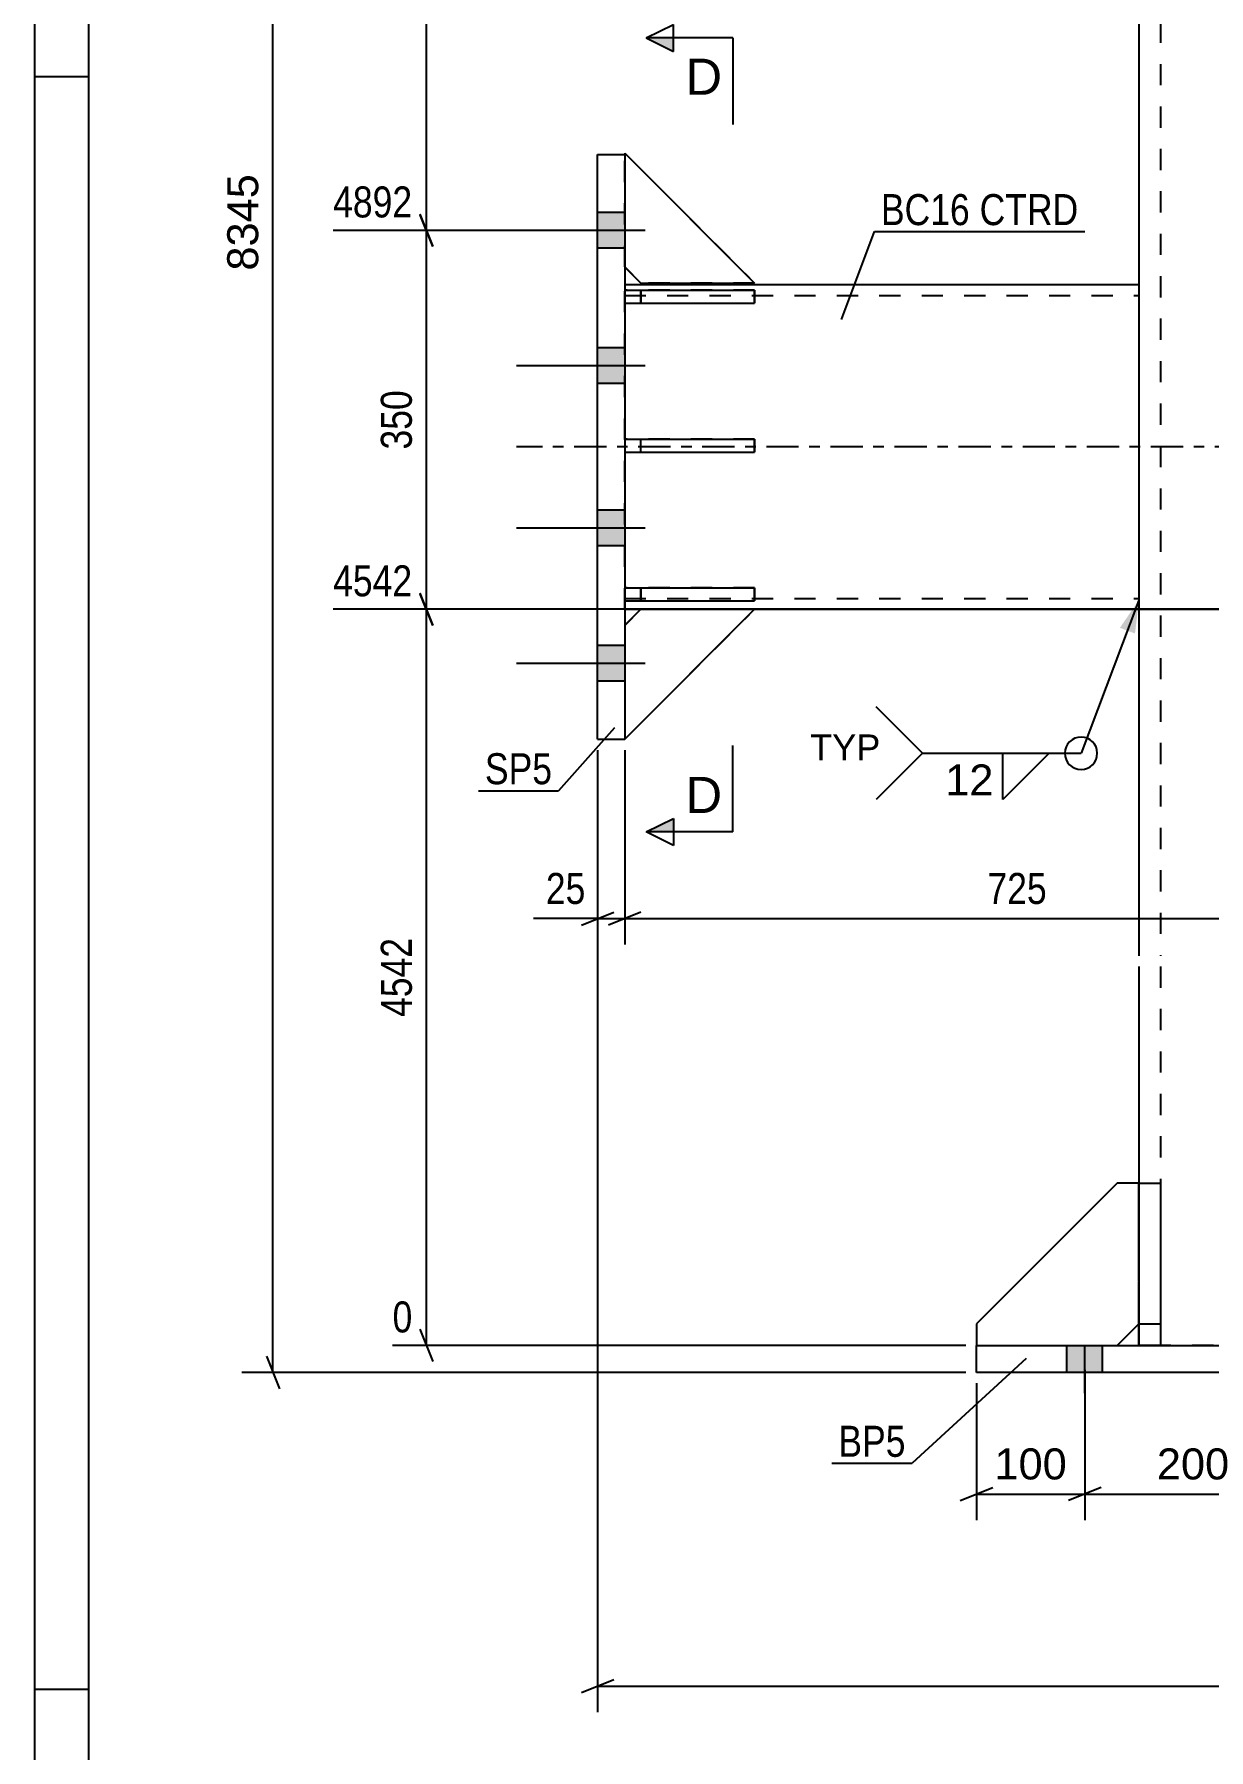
# Model space of a CAD drawing. Header units: millimetres. Extents: x -127 to 467, y -181 to 239.
# Drawn here: x -127 to -18.6, y -37.3 to 121.1 of the extents above; entities that cross this region are included whole.
import ezdxf

# ---------------------------------------------------------------- set-up
doc = ezdxf.new("R2010")
doc.units = ezdxf.units.MM
doc.linetypes.add('DXK_LINE_DOT2', pattern=[3.9198, 1.9599, -1.9599])
doc.linetypes.add('DXK_LINE_DOT3', pattern=[5.9187, 2.979, -0.9799, 0.9799, -0.9799])
doc.styles.add('Arial', font='ARIAL.TTF', dxfattribs={"height": 0.2})
doc.styles.add('Arial Narrow', font='ARIALN.TTF', dxfattribs={"height": 0.2})

# ---------------------------------------------------------------- blocks, each defined once
blk = doc.blocks.new('Unknown-284858765-1134')
at = {"color": 5, "linetype": 'Continuous'}
for p, q in [((-127.03, 239.2), (-127.03, -180.8)), ((-122.03, 234.2), (-122.03, -175.8)), ((-122.03, 117.2), (-127.03, 117.2)), ((-122.03, -31.8), (-127.03, -31.8))]:
    blk.add_line(p, q, dxfattribs=at)
blk = doc.blocks.new('Bolt-284858765-1905 - 1890')
at = {"linetype": 'Continuous'}
for points in [[(-75, 104.65), (-75, 101.35), (-72.5, 101.35), (-72.5, 104.65)], [(-75, 104.65), (-75, 101.35), (-72.5, 101.35), (-72.5, 104.65)], [(-75, 104.65), (-75, 101.35), (-72.5, 101.35), (-72.5, 104.65)], [(-75, 92.15), (-75, 88.85), (-72.5, 88.85), (-72.5, 92.15)], [(-75, 92.15), (-75, 88.85), (-72.5, 88.85), (-72.5, 92.15)], [(-75, 77.15), (-75, 73.85), (-72.5, 73.85), (-72.5, 77.15)], [(-75, 77.15), (-75, 73.85), (-72.5, 73.85), (-72.5, 77.15)], [(-75, 64.65), (-75, 61.35), (-72.5, 61.35), (-72.5, 64.65)], [(-75, 64.65), (-75, 61.35), (-72.5, 61.35), (-72.5, 64.65)], [(-75, 64.65), (-75, 61.35), (-72.5, 61.35), (-72.5, 64.65)]]:
    blk.add_hatch(color=1, dxfattribs=at).paths.add_polyline_path(points)
at = {"color": 1, "linetype": 'Continuous'}
for p, q in [((-72.5, 104.65), (-75, 104.65)), ((-72.5, 104.65), (-75, 104.65)), ((-72.5, 104.65), (-75, 104.65)), ((-70.6, 103), (-82.5, 103)), ((-70.6, 103), (-82.5, 103)), ((-70.6, 103), (-82.5, 103)), ((-72.5, 101.35), (-75, 101.35)), ((-72.5, 101.35), (-75, 101.35)), ((-72.5, 101.35), (-75, 101.35)), ((-72.5, 92.15), (-75, 92.15)), ((-72.5, 92.15), (-75, 92.15)), ((-70.6, 90.5), (-82.5, 90.5)), ((-70.6, 90.5), (-82.5, 90.5)), ((-72.5, 88.85), (-75, 88.85)), ((-72.5, 88.85), (-75, 88.85)), ((-72.5, 77.15), (-75, 77.15)), ((-72.5, 77.15), (-75, 77.15)), ((-70.6, 75.5), (-82.5, 75.5)), ((-70.6, 75.5), (-82.5, 75.5)), ((-72.5, 73.85), (-75, 73.85)), ((-72.5, 73.85), (-75, 73.85)), ((-72.5, 64.65), (-75, 64.65)), ((-72.5, 64.65), (-75, 64.65)), ((-72.5, 64.65), (-75, 64.65)), ((-70.6, 63), (-82.5, 63)), ((-70.6, 63), (-82.5, 63)), ((-70.6, 63), (-82.5, 63)), ((-72.5, 61.35), (-75, 61.35)), ((-72.5, 61.35), (-75, 61.35)), ((-72.5, 61.35), (-75, 61.35))]:
    blk.add_line(p, q, dxfattribs=at)
blk = doc.blocks.new('Part-284858765-1894 - 1890')
at = {"color": 2, "linetype": 'Continuous'}
for p, q in [((-27, 15), (-40, 2)), ((-25, 15), (-27, 15)), ((-40, 2), (-40, 0)), ((-27, 0), (-25, 2))]:
    blk.add_line(p, q, dxfattribs=at)
at = {"color": 7, "linetype": 'DXK_LINE_DOT2'}
for p, q in [((-25, 15), (-25, 2)), ((-40, 0), (-27, 0))]:
    blk.add_line(p, q, dxfattribs=at)
blk = doc.blocks.new('Part-284858765-1899 - 1890')
at = {"color": 2, "linetype": 'Continuous'}
for p, q in [((-40, -2.5), (-40, 0)), ((-40, 0), (40, 0)), ((40, 0), (40, -2.5)), ((40, -2.5), (-40, -2.5))]:
    blk.add_line(p, q, dxfattribs=at)
blk = doc.blocks.new('Part-284858765-1904 - 1890')
at = {"color": 2, "linetype": 'Continuous'}
for p, q in [((-25, 130.13), (-25, 36)), ((-25, 35), (-25, 15))]:
    blk.add_line(p, q, dxfattribs=at)
at = {"color": 7, "linetype": 'DXK_LINE_DOT2'}
for p, q in [((-23, 130.13), (-23, 36)), ((-23, 35), (-23, 0)), ((-25, 15), (-25, 0)), ((25, 0), (-25, 0))]:
    blk.add_line(p, q, dxfattribs=at)
blk = doc.blocks.new('Bolt-284858765-1911 - 1890')
at = {"linetype": 'Continuous'}
for points in [[(-28.35, 0), (-31.65, 0), (-31.65, -2.5), (-28.35, -2.5)], [(-28.35, 0), (-31.65, 0), (-31.65, -2.5), (-28.35, -2.5)], [(-28.35, 0), (-31.65, 0), (-31.65, -2.5), (-28.35, -2.5)], [(-28.35, 0), (-31.65, 0), (-31.65, -2.5), (-28.35, -2.5)], [(-8.35, 0), (-11.65, 0), (-11.65, -2.5), (-8.35, -2.5)], [(-8.35, 0), (-11.65, 0), (-11.65, -2.5), (-8.35, -2.5)], [(11.65, 0), (8.35, 0), (8.35, -2.5), (11.65, -2.5)], [(11.65, 0), (8.35, 0), (8.35, -2.5), (11.65, -2.5)], [(31.65, 0), (28.35, 0), (28.35, -2.5), (31.65, -2.5)], [(31.65, 0), (28.35, 0), (28.35, -2.5), (31.65, -2.5)], [(31.65, 0), (28.35, 0), (28.35, -2.5), (31.65, -2.5)], [(31.65, 0), (28.35, 0), (28.35, -2.5), (31.65, -2.5)]]:
    blk.add_hatch(color=1, dxfattribs=at).paths.add_polyline_path(points)
at = {"color": 1, "linetype": 'Continuous'}
for p, q in [((-31.65, -2.5), (-31.65, 0)), ((-31.65, -2.5), (-31.65, 0)), ((-31.65, -2.5), (-31.65, 0)), ((-31.65, -2.5), (-31.65, 0)), ((-30, -4.4), (-30, 0)), ((-30, -4.4), (-30, 0)), ((-30, -4.4), (-30, 0)), ((-30, -4.4), (-30, 0)), ((-28.35, -2.5), (-28.35, 0)), ((-28.35, -2.5), (-28.35, 0)), ((-28.35, -2.5), (-28.35, 0)), ((-28.35, -2.5), (-28.35, 0)), ((-11.65, -2.5), (-11.65, 0)), ((-11.65, -2.5), (-11.65, 0)), ((-10, -4.4), (-10, 0)), ((-10, -4.4), (-10, 0)), ((-8.35, -2.5), (-8.35, 0)), ((-8.35, -2.5), (-8.35, 0)), ((8.35, -2.5), (8.35, 0)), ((8.35, -2.5), (8.35, 0)), ((10, -4.4), (10, 0)), ((10, -4.4), (10, 0)), ((11.65, -2.5), (11.65, 0)), ((11.65, -2.5), (11.65, 0)), ((28.35, -2.5), (28.35, 0)), ((28.35, -2.5), (28.35, 0)), ((28.35, -2.5), (28.35, 0)), ((28.35, -2.5), (28.35, 0)), ((30, -4.4), (30, 0)), ((30, -4.4), (30, 0)), ((30, -4.4), (30, 0)), ((30, -4.4), (30, 0)), ((31.65, -2.5), (31.65, 0)), ((31.65, -2.5), (31.65, 0)), ((31.65, -2.5), (31.65, 0)), ((31.65, -2.5), (31.65, 0))]:
    blk.add_line(p, q, dxfattribs=at)
blk = doc.blocks.new('Part-284858765-1923 - 1890')
at = {"color": 7, "linetype": 'DXK_LINE_DOT2'}
for p, q in [((-27, 15), (-40, 2)), ((-25, 15), (-27, 15)), ((-25, 2), (-25, 15)), ((-40, 2), (-40, 0)), ((-27, 0), (-25, 2)), ((-40, 0), (-27, 0))]:
    blk.add_line(p, q, dxfattribs=at)
blk = doc.blocks.new('Part-284858765-1926 - 1890')
at = {"color": 2, "linetype": 'Continuous'}
for p, q in [((-25, 15), (-25, 0)), ((-25, 15), (-23, 15)), ((-23, 15), (-23, 0)), ((-25, 2), (-23, 2)), ((-25, 0), (-23, 0))]:
    blk.add_line(p, q, dxfattribs=at)
blk = doc.blocks.new('Part-284858765-2005 - 1890')
at = {"color": 2, "linetype": 'Continuous'}
for p, q in [((-72.5, 110.13), (-72.5, 110)), ((-72.5, 110.13), (-60.5, 98.13)), ((-72.5, 99.63), (-71, 98.13)), ((-71, 98.13), (-60.5, 98.13))]:
    blk.add_line(p, q, dxfattribs=at)
at = {"color": 7, "linetype": 'DXK_LINE_DOT2'}
for q in [(-72.5, 110), (-72.5, 99.63), (-72.5, 99.63)]:
    blk.add_line((-72.5, 99.63), q, dxfattribs=at)
blk = doc.blocks.new('Part-284858765-2006 - 1890')
at = {"color": 7, "linetype": 'DXK_LINE_DOT2'}
for p, q in [((-72.5, 99.63), (-72.5, 110.13)), ((-72.5, 110.13), (-60.5, 98.13)), ((-71, 98.13), (-72.5, 99.63)), ((-60.5, 98.13), (-71, 98.13))]:
    blk.add_line(p, q, dxfattribs=at)
blk = doc.blocks.new('Part-284858765-2007 - 1890')
at = {"color": 2, "linetype": 'Continuous'}
for p, q in [((-72.5, 66.5), (-71, 68)), ((-72.5, 56), (-60.5, 68)), ((-60.5, 68), (-71, 68))]:
    blk.add_line(p, q, dxfattribs=at)
at = {"color": 7, "linetype": 'DXK_LINE_DOT2'}
for p, q in [((-72.5, 66.5), (-72.5, 66.5)), ((-72.5, 66.5), (-72.5, 56)), ((-72.5, 66.5), (-72.5, 66.5)), ((-72.5, 56), (-72.5, 56)), ((-72.5, 56), (-72.5, 56))]:
    blk.add_line(p, q, dxfattribs=at)
blk = doc.blocks.new('Part-284858765-2008 - 1890')
at = {"color": 7, "linetype": 'DXK_LINE_DOT2'}
for p, q in [((-71, 68), (-72.5, 66.5)), ((-72.5, 56), (-60.5, 68)), ((-60.5, 68), (-71, 68)), ((-72.5, 66.5), (-72.5, 56))]:
    blk.add_line(p, q, dxfattribs=at)
blk = doc.blocks.new('Part-284858765-2009 - 1890')
at = {"color": 7, "linetype": 'DXK_LINE_DOT2'}
for p, q in [((-60.5, 97.48), (-72.5, 97.48)), ((-72.5, 97.48), (-72.5, 96.28)), ((-71, 97.48), (-71, 96.28)), ((-60.5, 96.28), (-60.5, 97.48)), ((-72.5, 96.28), (-60.5, 96.28))]:
    blk.add_line(p, q, dxfattribs=at)
blk = doc.blocks.new('Part-284858765-2011 - 1890')
at = {"color": 7, "linetype": 'DXK_LINE_DOT2'}
for p, q in [((-60.5, 83.73), (-72.5, 83.73)), ((-72.5, 83.73), (-72.5, 82.53)), ((-72.5, 82.53), (-60.5, 82.53)), ((-71, 82.53), (-71, 83.73)), ((-60.5, 82.53), (-60.5, 83.73))]:
    blk.add_line(p, q, dxfattribs=at)
blk = doc.blocks.new('Part-284858765-2012 - 1890')
at = {"color": 2, "linetype": 'Continuous'}
for p, q in [((-72.5, 97.48), (-60.5, 97.48)), ((-72.5, 97.48), (-72.5, 96.28)), ((-60.5, 97.48), (-60.5, 96.28)), ((-72.5, 96.28), (-60.5, 96.28))]:
    blk.add_line(p, q, dxfattribs=at)
at = {"color": 7, "linetype": 'DXK_LINE_DOT2'}
blk.add_line((-71, 96.28), (-71, 97.48), dxfattribs=at)
blk = doc.blocks.new('Part-284858765-2014 - 1890')
at = {"color": 2, "linetype": 'Continuous'}
for p, q in [((-72.5, 83.73), (-60.5, 83.73)), ((-72.5, 83.73), (-72.5, 82.53)), ((-72.5, 82.53), (-60.5, 82.53)), ((-60.5, 83.73), (-60.5, 82.53))]:
    blk.add_line(p, q, dxfattribs=at)
at = {"color": 7, "linetype": 'DXK_LINE_DOT2'}
blk.add_line((-71, 82.53), (-71, 83.73), dxfattribs=at)
blk = doc.blocks.new('Part-284858765-2074 - 1890')
at = {"color": 2, "linetype": 'Continuous'}
for p, q in [((-75, 56), (-75, 110)), ((-75, 110), (-72.5, 110)), ((-72.5, 110), (-72.5, 97.48)), ((-72.5, 96.28), (-72.5, 83.73)), ((-72.5, 82.53), (-72.5, 69.98)), ((-72.5, 68.78), (-72.5, 56)), ((-75, 56), (-72.5, 56))]:
    blk.add_line(p, q, dxfattribs=at)
at = {"color": 7, "linetype": 'DXK_LINE_DOT2'}
for p, q in [((-72.5, 97.48), (-72.5, 96.28)), ((-72.5, 83.73), (-72.5, 82.53)), ((-72.5, 69.98), (-72.5, 68.78))]:
    blk.add_line(p, q, dxfattribs=at)
blk = doc.blocks.new('Part-284858765-2078 - 1890')
at = {"color": 7, "linetype": 'DXK_LINE_DOT2'}
for p, q in [((-25, 0), (-25, 15)), ((-25, 15), (-23, 15)), ((-23, 15), (-23, 0)), ((-25, 2), (-23, 2)), ((-23, 0), (-25, 0))]:
    blk.add_line(p, q, dxfattribs=at)
blk = doc.blocks.new('Part-284858765-2110 - 1890')
at = {"color": 2, "linetype": 'Continuous'}
for p, q in [((-72.5, 98), (-25, 98)), ((-72.5, 68), (-71, 68)), ((-60.5, 68), (-25, 68))]:
    blk.add_line(p, q, dxfattribs=at)
at = {"color": 7, "linetype": 'DXK_LINE_DOT2'}
for p, q in [((-72.5, 68), (-72.5, 98)), ((-72.5, 97), (-25, 97)), ((-25, 98), (-25, 68)), ((-72.5, 69), (-25, 69)), ((-71, 68), (-60.5, 68))]:
    blk.add_line(p, q, dxfattribs=at)
at = {"color": 7, "linetype": 'DXK_LINE_DOT3'}
blk.add_line((-15, 83), (-82.5, 83), dxfattribs=at)
blk = doc.blocks.new('Part-284858765-2111 - 1890')
at = {"color": 2, "linetype": 'Continuous'}
for p, q in [((-72.5, 69.98), (-60.5, 69.98)), ((-72.5, 69.98), (-72.5, 68.78)), ((-60.5, 69.98), (-60.5, 68.78)), ((-72.5, 68.78), (-60.5, 68.78))]:
    blk.add_line(p, q, dxfattribs=at)
at = {"color": 7, "linetype": 'DXK_LINE_DOT2'}
blk.add_line((-71, 68.78), (-71, 69.98), dxfattribs=at)
blk = doc.blocks.new('Part-284858765-2112 - 1890')
at = {"color": 7, "linetype": 'DXK_LINE_DOT2'}
for p, q in [((-60.5, 69.98), (-72.5, 69.98)), ((-72.5, 69.98), (-72.5, 68.78)), ((-71, 69.98), (-71, 68.78)), ((-60.5, 68.78), (-60.5, 69.98)), ((-72.5, 68.78), (-60.5, 68.78))]:
    blk.add_line(p, q, dxfattribs=at)
blk = doc.blocks.new('StraightDimension-284858765-2200 - 1890')
at = {"color": 7, "linetype": 'Continuous'}
for p, q in [((-90.21, 149.63), (-91.41, 152.63)), ((74, 151.13), (-99.43, 151.13)), ((-90.81, 103), (-90.81, 151.13)), ((-91.41, 104.5), (-90.21, 101.5)), ((-79.02, 103), (-99.43, 103))]:
    blk.add_line(p, q, dxfattribs=at)
at = {"color": 0, "linetype": 'Continuous'}
blk.add_wipeout([(-91.51, 151.73), (-91.51, 155.93), (-100.03, 155.93), (-100.03, 151.73)], dxfattribs=at)
at = {"color": 0}
blk.add_wipeout([(-91.56, 131.32), (-95.76, 131.32), (-95.76, 122.81), (-91.56, 122.81)], dxfattribs=at)
at = {"color": 3, "linetype": 'Continuous', "style": 'Arial Narrow'}
blk.add_text('7732', height=2.863, dxfattribs=at).set_placement((-99.43, 152.33))
at = {"color": 3, "style": 'Arial Narrow'}
blk.add_text('2840', height=2.863, rotation=90.0002, dxfattribs=at).set_placement((-92.16, 123.41))
blk = doc.blocks.new('StraightDimension-284858765-2134 - 1890')
at = {"color": 7, "linetype": 'Continuous'}
for p, q in [((-75, 55), (-75, -33.89)), ((75, 55), (75, -33.89)), ((-73.5, -30.89), (-76.5, -32.09)), ((-75, -31.49), (75, -31.49)), ((73.5, -32.09), (76.5, -30.89))]:
    blk.add_line(p, q, dxfattribs=at)
at = {"color": 0}
blk.add_wipeout([(5.05, -30.74), (5.05, -26.54), (-5.05, -26.54), (-5.05, -30.74)], dxfattribs=at)
at = {"color": 3, "style": 'Arial'}
blk.add_text('1500', height=2.865, dxfattribs=at).set_placement((-4.45, -30.14))
blk = doc.blocks.new('StraightDimension-284858765-2161 - 1890')
at = {"color": 7, "linetype": 'Continuous'}
for p, q in [((94.92, 149.63), (93.72, 152.63)), ((-71.5, 151.13), (102.93, 151.13)), ((94.32, 103), (94.32, 151.13)), ((93.72, 104.5), (94.92, 101.5)), ((81, 103), (102.93, 103))]:
    blk.add_line(p, q, dxfattribs=at)
at = {"color": 0, "linetype": 'Continuous'}
blk.add_wipeout([(103.53, 151.73), (103.53, 155.93), (95.02, 155.93), (95.02, 151.73)], dxfattribs=at)
at = {"color": 0}
blk.add_wipeout([(93.57, 131.32), (89.37, 131.32), (89.37, 122.81), (93.57, 122.81)], dxfattribs=at)
at = {"color": 3, "linetype": 'Continuous', "style": 'Arial Narrow'}
blk.add_text('7732', height=2.863, dxfattribs=at).set_placement((95.62, 152.33))
at = {"color": 3, "style": 'Arial Narrow'}
blk.add_text('2840', height=2.863, rotation=90.0002, dxfattribs=at).set_placement((92.97, 123.41))
blk = doc.blocks.new('StraightDimension-284858765-2168 - 1890')
at = {"color": 7, "linetype": 'Continuous'}
for p, q in [((94.92, 101.5), (93.72, 104.5)), ((81, 103), (102.93, 103)), ((94.32, 68), (94.32, 103)), ((93.72, 69.5), (94.92, 66.5)), ((-71.5, 68), (102.93, 68))]:
    blk.add_line(p, q, dxfattribs=at)
at = {"color": 0, "linetype": 'Continuous'}
blk.add_wipeout([(103.53, 103.6), (103.53, 107.8), (95.02, 107.8), (95.02, 103.6)], dxfattribs=at)
at = {"color": 0}
blk.add_wipeout([(93.57, 88.84), (89.37, 88.84), (89.37, 82.16), (93.57, 82.16)], dxfattribs=at)
at = {"color": 3, "linetype": 'Continuous', "style": 'Arial Narrow'}
blk.add_text('4892', height=2.863, dxfattribs=at).set_placement((95.62, 104.2))
at = {"color": 3, "style": 'Arial Narrow'}
blk.add_text('350', height=2.863, rotation=90.0002, dxfattribs=at).set_placement((92.97, 82.76))
blk = doc.blocks.new('StraightDimension-284858765-2175 - 1890')
at = {"color": 7, "linetype": 'Continuous'}
for p, q in [((94.92, 66.5), (93.72, 69.5)), ((-71.5, 68), (102.93, 68)), ((94.32, 0), (94.32, 68)), ((93.72, 1.5), (94.92, -1.5)), ((41, 0), (97.45, 0))]:
    blk.add_line(p, q, dxfattribs=at)
at = {"color": 0, "linetype": 'Continuous'}
for points in [[(103.53, 68.6), (103.53, 72.8), (95.02, 72.8), (95.02, 68.6)], [(98.05, 0.6), (98.05, 4.8), (95.02, 4.8), (95.02, 0.6)]]:
    blk.add_wipeout(points, dxfattribs=at)
at = {"color": 0}
blk.add_wipeout([(93.57, 38.26), (89.37, 38.26), (89.37, 29.74), (93.57, 29.74)], dxfattribs=at)
at = {"color": 3, "linetype": 'Continuous', "style": 'Arial Narrow'}
for s, height, p in [('4542', 2.863, (95.62, 69.2)), ('0', 2.86, (95.62, 1.2))]:
    blk.add_text(s, height=height, dxfattribs=at).set_placement(p)
at = {"color": 3, "style": 'Arial Narrow'}
blk.add_text('4542', height=2.863, rotation=90.0002, dxfattribs=at).set_placement((92.97, 30.34))
blk = doc.blocks.new('StraightDimension-284858765-2209 - 1890')
at = {"color": 7, "linetype": 'Continuous'}
for p, q in [((-90.21, 101.5), (-91.41, 104.5)), ((-79.02, 103), (-99.43, 103)), ((-90.81, 68), (-90.81, 103)), ((-91.41, 69.5), (-90.21, 66.5)), ((71.5, 68), (-99.43, 68))]:
    blk.add_line(p, q, dxfattribs=at)
at = {"color": 0, "linetype": 'Continuous'}
blk.add_wipeout([(-91.51, 103.6), (-91.51, 107.8), (-100.03, 107.8), (-100.03, 103.6)], dxfattribs=at)
at = {"color": 0}
blk.add_wipeout([(-91.56, 88.84), (-95.76, 88.84), (-95.76, 82.16), (-91.56, 82.16)], dxfattribs=at)
at = {"color": 3, "linetype": 'Continuous', "style": 'Arial Narrow'}
blk.add_text('4892', height=2.863, dxfattribs=at).set_placement((-99.43, 104.2))
at = {"color": 3, "style": 'Arial Narrow'}
blk.add_text('350', height=2.863, rotation=90.0002, dxfattribs=at).set_placement((-92.16, 82.76))
blk = doc.blocks.new('StraightDimension-284858765-2216 - 1890')
at = {"color": 7, "linetype": 'Continuous'}
for p, q in [((-90.21, 66.5), (-91.41, 69.5)), ((71.5, 68), (-99.43, 68)), ((-90.81, 0), (-90.81, 68)), ((-91.41, 1.5), (-90.21, -1.5)), ((-41, 0), (-93.94, 0))]:
    blk.add_line(p, q, dxfattribs=at)
at = {"color": 0, "linetype": 'Continuous'}
for points in [[(-91.51, 68.6), (-91.51, 72.8), (-100.03, 72.8), (-100.03, 68.6)], [(-91.51, 0.6), (-91.51, 4.8), (-94.54, 4.8), (-94.54, 0.6)]]:
    blk.add_wipeout(points, dxfattribs=at)
at = {"color": 0}
blk.add_wipeout([(-91.56, 38.26), (-95.76, 38.26), (-95.76, 29.74), (-91.56, 29.74)], dxfattribs=at)
at = {"color": 3, "linetype": 'Continuous', "style": 'Arial Narrow'}
for s, height, p in [('4542', 2.863, (-99.43, 69.2)), ('0', 2.86, (-93.94, 1.2))]:
    blk.add_text(s, height=height, dxfattribs=at).set_placement(p)
at = {"color": 3, "style": 'Arial Narrow'}
blk.add_text('4542', height=2.863, rotation=90.0002, dxfattribs=at).set_placement((-92.16, 30.34))
blk = doc.blocks.new('StraightDimension-284858765-2258 - 1890')
at = {"color": 7, "linetype": 'Continuous'}
for p, q in [((-30, -2.25), (-30, -16.13)), ((-10, -4.46), (-10, -16.13)), ((-28.5, -13.13), (-31.5, -14.33)), ((-30, -13.73), (-10, -13.73)), ((-11.5, -14.33), (-8.5, -13.13))]:
    blk.add_line(p, q, dxfattribs=at)
at = {"color": 0}
blk.add_wipeout([(-16.06, -12.98), (-16.06, -8.78), (-23.94, -8.78), (-23.94, -12.98)], dxfattribs=at)
at = {"color": 3, "style": 'Arial'}
blk.add_text('200', height=2.865, dxfattribs=at).set_placement((-23.34, -12.38))
blk = doc.blocks.new('StraightDimension-284858765-2268 - 1890')
at = {"color": 7, "linetype": 'Continuous'}
for p, q in [((-30, -2.25), (-30, -16.13)), ((-40, -3.5), (-40, -16.13)), ((-41.5, -14.33), (-38.5, -13.13)), ((-40, -13.73), (-30, -13.73)), ((-28.5, -13.13), (-31.5, -14.33))]:
    blk.add_line(p, q, dxfattribs=at)
at = {"color": 0}
blk.add_wipeout([(-31.06, -12.98), (-31.06, -8.78), (-38.94, -8.78), (-38.94, -12.98)], dxfattribs=at)
at = {"color": 3, "style": 'Arial'}
blk.add_text('100', height=2.865, dxfattribs=at).set_placement((-38.34, -12.38))
blk = doc.blocks.new('StraightDimension-284858765-2279 - 1890')
at = {"color": 7, "linetype": 'Continuous'}
for p, q in [((-105, -2.5), (-105, 209.97)), ((-105.6, -1), (-104.4, -4)), ((-41, -2.5), (-107.85, -2.5))]:
    blk.add_line(p, q, dxfattribs=at)
at = {"color": 0}
blk.add_wipeout([(-105.75, 108.78), (-109.95, 108.78), (-109.95, 98.69), (-105.75, 98.69)], dxfattribs=at)
at = {"color": 3, "style": 'Arial'}
blk.add_text('8345', height=2.865, rotation=90.0002, dxfattribs=at).set_placement((-106.35, 99.29))
blk = doc.blocks.new('StraightDimension-284858765-2330 - 1890')
at = {"color": 7, "linetype": 'Continuous'}
for p, q in [((0, 71.96), (0, 37.03)), ((-72.5, 55), (-72.5, 37.03)), ((-71, 40.03), (-74, 38.83)), ((-1.5, 38.83), (1.5, 40.03)), ((-72.5, 39.43), (0, 39.43))]:
    blk.add_line(p, q, dxfattribs=at)
at = {"color": 0}
blk.add_wipeout([(-32.91, 40.18), (-32.91, 44.38), (-39.59, 44.38), (-39.59, 40.18)], dxfattribs=at)
at = {"color": 3, "style": 'Arial Narrow'}
blk.add_text('725', height=2.863, dxfattribs=at).set_placement((-38.99, 40.78))
blk = doc.blocks.new('StraightDimension-284858765-2346 - 1890')
at = {"color": 7, "linetype": 'Continuous'}
for p, q in [((-75, 55), (-75, 37.03)), ((-72.5, 55), (-72.5, 37.03)), ((-76.5, 38.83), (-73.5, 40.03)), ((-71, 40.03), (-74, 38.83)), ((-75, 39.43), (-72.5, 39.43))]:
    blk.add_line(p, q, dxfattribs=at)
at = {"color": 0}
blk.add_wipeout([(-75.52, 40.18), (-75.52, 44.38), (-80.38, 44.38), (-80.38, 40.18)], dxfattribs=at)
at = {"color": 7, "linetype": 'Continuous'}
blk.add_line((-75, 39.43), (-80.91, 39.43), dxfattribs=at)
blk.add_line((-75, 39.43), (-80.91, 39.43), dxfattribs=at)
at = {"color": 3, "style": 'Arial Narrow'}
blk.add_text('25', height=2.863, dxfattribs=at).set_placement((-79.78, 40.78))
blk = doc.blocks.new('Mark-284858765-2070 - 1890')
at = {"color": 0}
blk.add_wipeout([(-79.2, 51.84), (-79.2, 54.84), (-85.41, 54.84), (-85.41, 51.84)], dxfattribs=at)
blk.add_wipeout([(-79.2, 51.84), (-79.2, 54.84), (-85.41, 54.84), (-85.41, 51.84)], dxfattribs=at)
at = {"color": 30, "linetype": 'Continuous'}
for p in [(-73.43, 57.05), (-86.01, 51.24)]:
    blk.add_line(p, (-78.6, 51.24), dxfattribs=at)
at = {"color": 3, "style": 'Arial Narrow'}
blk.add_text('SP5', height=2.863, dxfattribs=at).set_placement((-85.41, 51.84))
blk = doc.blocks.new('Mark-284858765-1895 - 1890')
at = {"color": 0}
blk.add_wipeout([(-46.55, -10.29), (-46.55, -7.29), (-52.76, -7.29), (-52.76, -10.29)], dxfattribs=at)
blk.add_wipeout([(-46.55, -10.29), (-46.55, -7.29), (-52.76, -7.29), (-52.76, -10.29)], dxfattribs=at)
at = {"color": 30, "linetype": 'Continuous'}
for p in [(-35.41, -1.21), (-53.36, -10.89)]:
    blk.add_line(p, (-45.95, -10.89), dxfattribs=at)
at = {"color": 3, "style": 'Arial Narrow'}
blk.add_text('BP5', height=2.863, dxfattribs=at).set_placement((-52.76, -10.29))
blk = doc.blocks.new('Mark-284858765-2106 - 1890')
at = {"color": 0}
for points in [[(-40.61, 103.49), (-40.61, 106.49), (-48.83, 106.49), (-48.83, 103.49)], [(-30.58, 103.49), (-30.58, 106.49), (-39.71, 106.49), (-39.71, 103.49)]]:
    blk.add_wipeout(points, dxfattribs=at)
for points in [[(-40.61, 103.49), (-40.61, 106.49), (-48.83, 106.49), (-48.83, 103.49)], [(-30.58, 103.49), (-30.58, 106.49), (-39.71, 106.49), (-39.71, 103.49)]]:
    blk.add_wipeout(points, dxfattribs=at)
at = {"color": 30, "linetype": 'Continuous'}
for p, q in [((-52.46, 94.77), (-49.43, 102.89)), ((-49.43, 102.89), (-29.98, 102.89))]:
    blk.add_line(p, q, dxfattribs=at)
at = {"color": 3, "style": 'Arial Narrow'}
for s, p in [('BC16', (-48.83, 103.49)), ('CTRD', (-39.71, 103.49))]:
    blk.add_text(s, height=2.863, dxfattribs=at).set_placement(p)
blk = doc.blocks.new('SectionMark-284858765-2440 - 1890')
at = {"linetype": 'Continuous'}
for points in [[(-68, 120.78), (-68, 119.53), (-70.5, 120.78)], [(-68, 48.68), (-68, 47.43), (-70.5, 47.43)]]:
    blk.add_hatch(color=6, dxfattribs=at).paths.add_polyline_path(points)
at = {"color": 6, "linetype": 'Continuous'}
for p, q in [((-70.5, 120.78), (-68, 122.03)), ((-68, 119.53), (-68, 122.03)), ((-62.5, 120.78), (-70.5, 120.78)), ((-70.5, 120.78), (-68, 119.53)), ((-62.5, 120.78), (-62.5, 112.78)), ((-62.5, 47.43), (-62.5, 55.43)), ((-70.5, 47.43), (-68, 48.68)), ((-68, 48.68), (-68, 46.18)), ((-62.5, 47.43), (-70.5, 47.43)), ((-68, 46.18), (-70.5, 47.43))]:
    blk.add_line(p, q, dxfattribs=at)
at = {"color": 0, "linetype": 'Continuous'}
for points in [[(-63.5, 115.53), (-63.5, 119.03), (-66.87, 119.03), (-66.87, 115.53)], [(-63.5, 49.18), (-63.5, 52.68), (-66.87, 52.68), (-66.87, 49.18)]]:
    blk.add_wipeout(points, dxfattribs=at)
at = {"color": 3, "linetype": 'Continuous', "style": 'Arial'}
for p in [(-66.87, 115.53), (-66.87, 49.18)]:
    blk.add_text('D', height=3.34, dxfattribs=at).set_placement(p)
blk = doc.blocks.new('WeldMark-284858765-2470 - 1890')
at = {"linetype": 'Continuous'}
blk.add_hatch(color=30, dxfattribs=at).paths.add_polyline_path([(-26.76, 66.29), (-25, 68.83), (-25.36, 65.76)])
at = {"color": 30, "linetype": 'Continuous'}
blk.add_line((-25, 68.83), (-30.34, 54.7), dxfattribs=at)
at = {"color": 3, "linetype": 'Continuous'}
for q in [(-49.27, 58.99), (-49.27, 50.42)]:
    blk.add_line((-44.99, 54.7), q, dxfattribs=at)
for start, end in [(90, 270), (270, 90)]:
    blk.add_arc((-30.34, 54.7), 1.5, start, end, dxfattribs=at)
at = {"color": 0}
blk.add_wipeout([(-38.24, 50.6), (-38.24, 54), (-43.09, 54), (-43.09, 50.6)], dxfattribs=at)
at = {"color": 30, "linetype": 'Continuous'}
blk.add_line((-44.99, 54.7), (-30.34, 54.7), dxfattribs=at)
at = {"color": 3, "linetype": 'Continuous'}
for p, q in [((-37.58, 54.7), (-33.3, 54.7)), ((-33.3, 54.7), (-37.58, 50.42)), ((-37.58, 50.42), (-37.58, 54.7))]:
    blk.add_line(p, q, dxfattribs=at)
at = {"color": 3, "style": 'Arial'}
blk.add_text('12', height=2.865, dxfattribs=at).set_placement((-42.89, 50.8))
at = {"color": 0, "linetype": 'Continuous'}
blk.add_wipeout([(-48.89, 54.05), (-48.89, 56.55), (-55.37, 56.55), (-55.37, 54.05)], dxfattribs=at)
blk.add_wipeout([(-48.89, 54.05), (-48.89, 56.55), (-55.37, 56.55), (-55.37, 54.05)], dxfattribs=at)
at = {"color": 3, "linetype": 'Continuous', "style": 'Arial'}
blk.add_text('TYP', height=2.388, dxfattribs=at).set_placement((-55.37, 54.05))

msp = doc.modelspace()

# ---------------------------------------------------------------- block references
for name in ['Unknown-284858765-1134', 'Part-284858765-1904 - 1890', 'Part-284858765-2074 - 1890', 'Part-284858765-2005 - 1890', 'Part-284858765-2006 - 1890', 'Bolt-284858765-1905 - 1890', 'Part-284858765-2110 - 1890', 'Part-284858765-2009 - 1890', 'Part-284858765-2012 - 1890', 'Part-284858765-2011 - 1890', 'Part-284858765-2014 - 1890', 'Part-284858765-2111 - 1890', 'Part-284858765-2112 - 1890', 'Part-284858765-2007 - 1890', 'Part-284858765-2008 - 1890', 'Part-284858765-1894 - 1890', 'Part-284858765-1923 - 1890', 'Part-284858765-1926 - 1890', 'Part-284858765-2078 - 1890', 'Part-284858765-1899 - 1890', 'Bolt-284858765-1911 - 1890']:
    msp.add_blockref(name, (0, 0))

# ---------------------------------------------------------------- next in the draw order: block references
for name in ['StraightDimension-284858765-2200 - 1890', 'StraightDimension-284858765-2134 - 1890']:
    msp.add_blockref(name, (0, 0))

# ---------------------------------------------------------------- next in the draw order: block references
msp.add_blockref('StraightDimension-284858765-2161 - 1890', (0, 0))

# ---------------------------------------------------------------- next in the draw order: block references
msp.add_blockref('StraightDimension-284858765-2168 - 1890', (0, 0))

# ---------------------------------------------------------------- next in the draw order: block references
msp.add_blockref('StraightDimension-284858765-2175 - 1890', (0, 0))

# ---------------------------------------------------------------- next in the draw order: block references
msp.add_blockref('StraightDimension-284858765-2209 - 1890', (0, 0))

# ---------------------------------------------------------------- next in the draw order: block references
msp.add_blockref('StraightDimension-284858765-2216 - 1890', (0, 0))

# ---------------------------------------------------------------- next in the draw order: block references
msp.add_blockref('StraightDimension-284858765-2258 - 1890', (0, 0))

# ---------------------------------------------------------------- next in the draw order: block references
msp.add_blockref('StraightDimension-284858765-2268 - 1890', (0, 0))

# ---------------------------------------------------------------- next in the draw order: block references
msp.add_blockref('StraightDimension-284858765-2279 - 1890', (0, 0))

# ---------------------------------------------------------------- next in the draw order: block references
for name in ['Mark-284858765-2106 - 1890', 'StraightDimension-284858765-2330 - 1890', 'Mark-284858765-1895 - 1890']:
    msp.add_blockref(name, (0, 0))

# ---------------------------------------------------------------- next in the draw order: block references
for name in ['WeldMark-284858765-2470 - 1890', 'StraightDimension-284858765-2346 - 1890']:
    msp.add_blockref(name, (0, 0))

# ---------------------------------------------------------------- next in the draw order: block references
for name in ['SectionMark-284858765-2440 - 1890', 'Mark-284858765-2070 - 1890']:
    msp.add_blockref(name, (0, 0))

doc.saveas('drawing.dxf')
